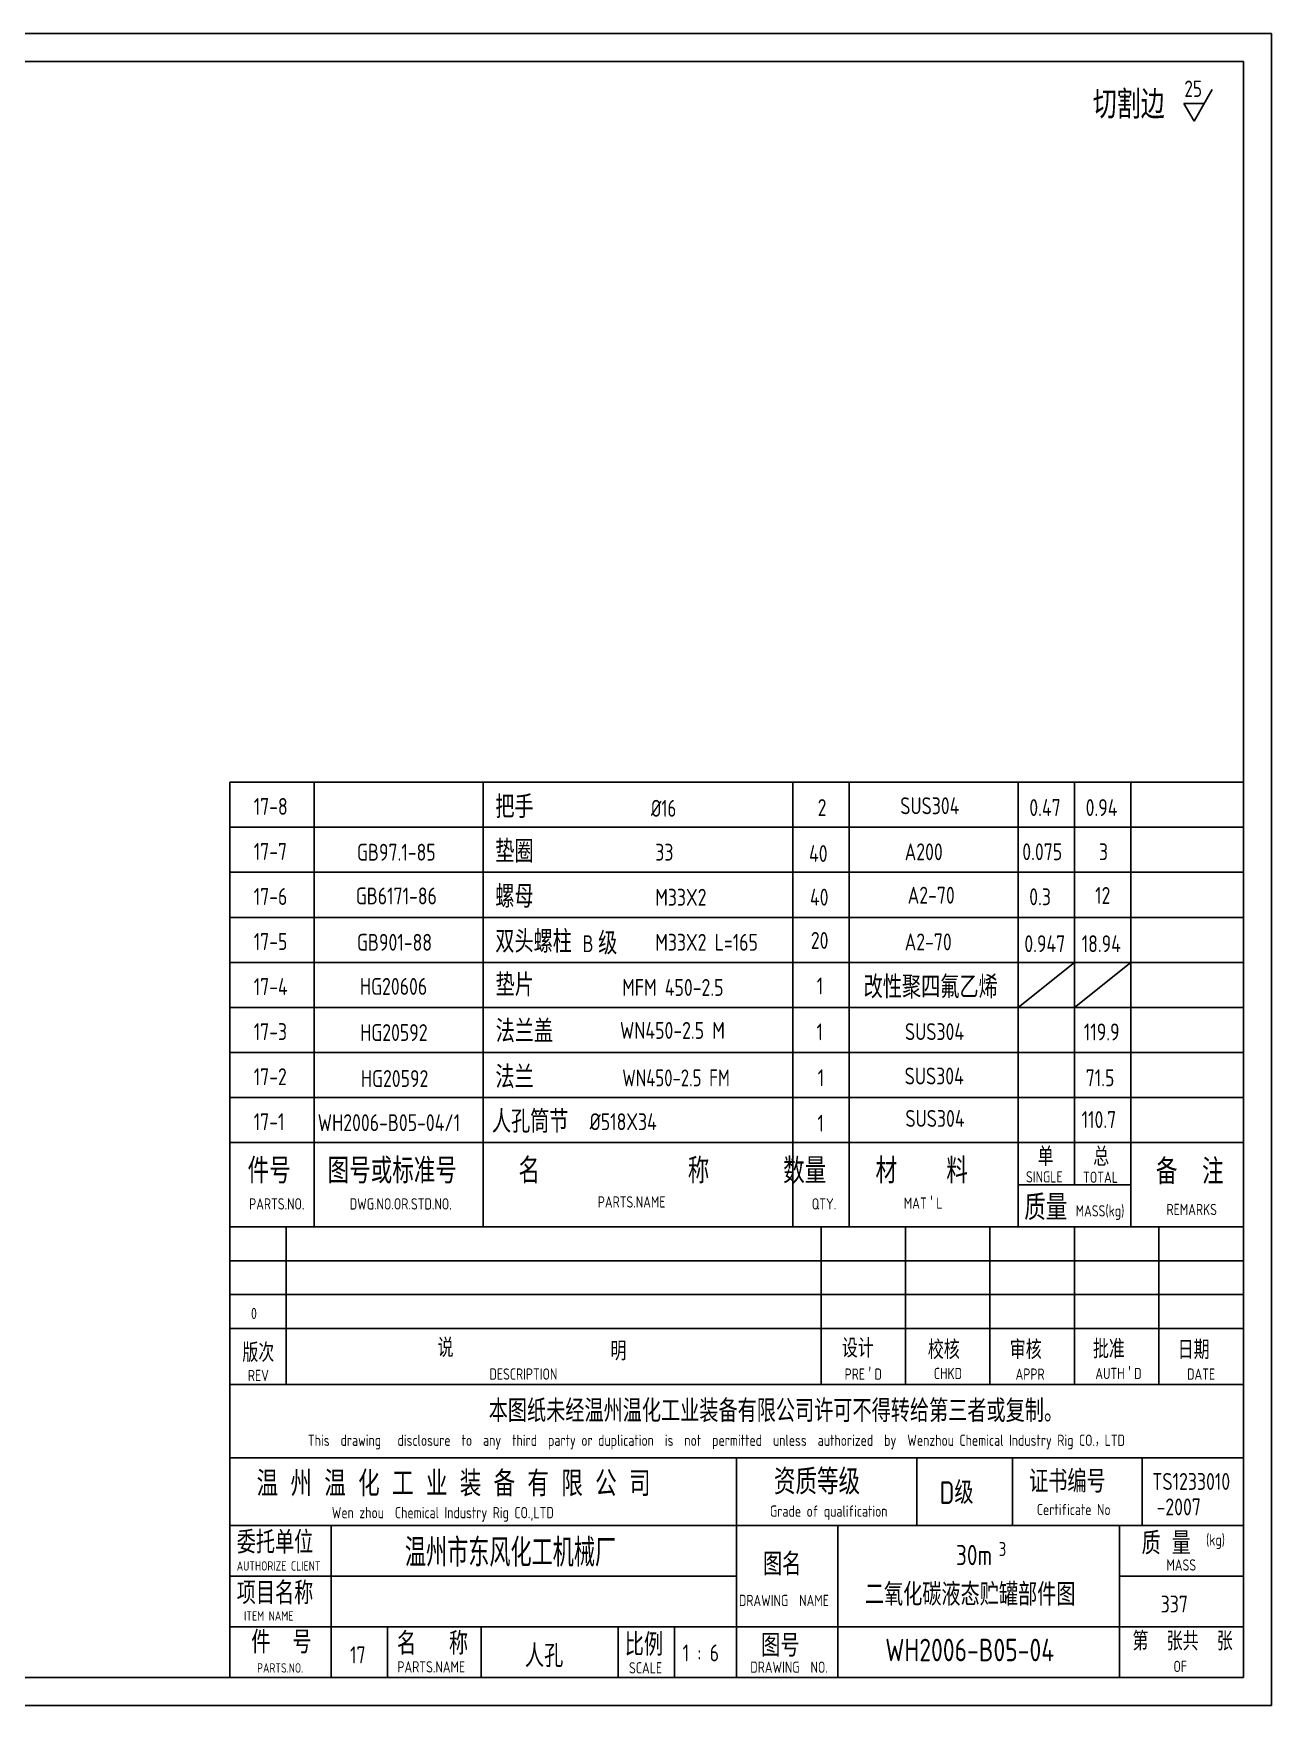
# Model space of a CAD drawing. Extents: x 10474 to 45536, y -10608 to 12499.
# Drawn here: x 42327 to 43646, y 3968 to 5750 of the extents above; entities that cross this region are included whole.
import ezdxf

# ---------------------------------------------------------------- set-up
doc = ezdxf.new("R2010")
doc.units = 0
doc.header["$LTSCALE"] = 15
doc.header["$MEASUREMENT"] = 0
doc.layers.get('0').update_dxf_attribs({"linetype": 'CONTINUOUS'})
for name, color, linetype in [('DEVICE', 3, 'CONTINUOUS'), ('尺寸线', 7, 'CONTINUOUS'), ('文字', 7, 'CONTINUOUS')]:
    doc.layers.add(name, color=color, linetype=linetype)
doc.styles.add('HZ', font='isocp.shx', dxfattribs={"width": 0.85, "bigfont": 'hztxt.shx'})

msp = doc.modelspace()

# ---------------------------------------------------------------- linework, layer by layer
for p, q in [((41126.2, 5750.3), (43646.2, 5750.3)), ((43646.2, 3968.3), (43646.2, 5750.3)), ((43563.6, 5656.8), (43583.1, 5690.6)), ((43563.6, 5656.8), (43552.9, 5675.5)), ((43552.9, 5675.5), (43574.4, 5675.5)), ((43376.2, 4712.3), (43436.2, 4760.3)), ((43436.2, 4712.3), (43496.2, 4760.3)), ((41126.2, 3968.3), (43646.2, 3968.3))]:
    msp.add_line(p, q)
at = {"layer": 'DEVICE'}
for p, q in [((41276.1, 5720.3), (43616.2, 5720.3)), ((43616.2, 3998.3), (43616.2, 5720.3)), ((42536.2, 4478.3), (42536.2, 4952.3)), ((42536.2, 4952.3), (43616.2, 4952.3)), ((42536.2, 4478.3), (43616.2, 4478.3)), ((42536.2, 3998.3), (42536.2, 4478.3)), ((42536.2, 4310.3), (43616.2, 4310.3)), ((41276.1, 3998.3), (43616.2, 3998.3))]:
    msp.add_line(p, q, dxfattribs=at)
at = {"layer": '尺寸线'}
for p, q in [((42626.2, 4478.3), (42626.2, 4952.3)), ((42806.2, 4478.3), (42806.2, 4952.3)), ((43136.2, 4478.3), (43136.2, 4952.3)), ((43196.2, 4478.3), (43196.2, 4952.3)), ((43376.2, 4478.3), (43376.2, 4952.3)), ((43436.2, 4523.3), (43436.2, 4952.3)), ((43496.2, 4478.3), (43496.2, 4952.3)), ((42536.2, 4904.3), (43616.2, 4904.3)), ((42536.2, 4856.3), (43616.2, 4856.3)), ((42536.2, 4808.3), (43616.2, 4808.3)), ((42536.2, 4760.3), (43616.2, 4760.3)), ((42536.2, 4712.3), (43616.2, 4712.3)), ((42536.2, 4664.3), (43616.2, 4664.3)), ((42536.2, 4616.3), (43616.2, 4616.3)), ((42536.2, 4568.3), (43616.2, 4568.3)), ((43376.2, 4523.3), (43496.2, 4523.3)), ((42596.2, 4310.3), (42596.2, 4478.3)), ((43166.2, 4310.3), (43166.2, 4478.3)), ((43256.2, 4310.3), (43256.2, 4478.3)), ((43346.2, 4310.3), (43346.2, 4478.3)), ((43436.2, 4310.3), (43436.2, 4478.3)), ((43526.2, 4310.3), (43526.2, 4478.3)), ((42536.2, 4442.3), (43616.2, 4442.3)), ((42536.2, 4406.3), (43616.2, 4406.3)), ((42536.2, 4370.3), (43616.2, 4370.3)), ((42536.2, 4232.3), (43616.2, 4232.3)), ((43268.2, 4160.3), (43268.2, 4232.3)), ((43370.2, 4160.3), (43370.2, 4232.3)), ((43508.2, 4160.3), (43508.2, 4232.3)), ((42536.2, 4160.3), (43616.2, 4160.3)), ((42644.2, 3998.3), (42644.2, 4160.3)), ((43184.2, 3998.3), (43184.2, 4160.3)), ((43484.2, 3998.3), (43484.2, 4160.3)), ((42536.2, 4106.3), (43076.2, 4106.3)), ((43484.2, 4106.3), (43616.2, 4106.3)), ((42536.2, 4052.3), (43616.2, 4052.3)), ((42704.2, 3998.3), (42704.2, 4052.3)), ((42804.2, 3998.3), (42804.2, 4052.3)), ((42950.1, 3998.3), (42950.1, 4052.3)), ((43010.1, 3998.3), (43010.1, 4052.3))]:
    msp.add_line(p, q, dxfattribs=at)
at = {"layer": '文字', "linetype": 'ByBlock', "ltscale": 5}
msp.add_line((43076.2, 3998.3), (43076.2, 4232.3), dxfattribs=at)

# ---------------------------------------------------------------- texts
at = {"style": 'HZ'}
for s, height, width, p in [('切割边', 30, 0.85, (43455.8, 5659.5)), ('25', 17.5, 0.85, (43553.3, 5682.6)), ('把手', 24, 0.85, (42819.2, 4914.1)), ('SUS304', 18, 0.85, (43250.6, 4918.2)), ('17-8', 18, 0.85, (42561.7, 4917.5)), ('%%C16', 18, 0.8, (42984.9, 4915.5)), ('2', 18, 0.85, (43162.6, 4916.3)), ('0.47', 18, 0.85, (43388.1, 4916.3)), ('0.94', 18, 0.85, (43448.1, 4916.3)), ('17-7', 18, 0.85, (42561.7, 4869.5)), ('GB97.1-85', 18, 0.85, (42671.8, 4868.7)), ('垫圈', 24, 0.85, (42819.1, 4866.6)), ('33', 18, 0.85, (42989.6, 4868.7)), ('40', 18, 0.85, (43153.4, 4867.3)), ('A200', 18, 0.85, (43255.3, 4869.1)), ('0.075', 18, 0.85, (43380.6, 4869.2)), ('3', 18, 0.85, (43462.3, 4869.2)), ('17-6', 18, 0.85, (42561.7, 4821.5)), ('GB6171-86', 18, 0.85, (42670.5, 4822.1)), ('螺母', 24, 0.85, (42819.1, 4818.6)), ('M33X2', 18, 0.85, (42989.6, 4820.7)), ('40', 18, 0.85, (43154.4, 4820.8)), ('A2-70', 18, 0.85, (43258.5, 4822.9)), ('0.3', 18, 0.85, (43388, 4821.2)), ('12', 18, 0.85, (43458.2, 4822.6)), ('双头螺柱', 24, 0.85, (42819.1, 4770.6)), ('级', 24, 0.85, (42928.7, 4768.8)), ('17-5', 18, 0.85, (42561.7, 4773.5)), ('GB901-88', 18, 0.85, (42671.8, 4772.7)), ('B', 18, 0.85, (42912.1, 4771.2)), ('M33X2 L=165', 18, 0.85, (42989.6, 4772.7)), ('20', 18, 0.85, (43155.3, 4774.7)), ('A2-70', 18, 0.85, (43255.3, 4773.1)), ('0.947', 18, 0.85, (43382.8, 4771.2)), ('18.94', 18, 0.85, (43443.9, 4771.2)), ('17-4', 18, 0.85, (42561.7, 4725.5)), ('HG20606', 18, 0.85, (42674.9, 4725.7)), ('垫片', 24, 0.85, (42819.4, 4724.3)), ('MFM 450-2.5', 18, 0.85, (42954.3, 4724.6)), ('1', 18, 0.85, (43161.6, 4726.2)), ('改性聚四氟乙烯', 24, 0.85, (43211.6, 4722.1)), ('17-3', 18, 0.85, (42561.7, 4677.5)), ('HG20592', 18, 0.85, (42675.1, 4676.5)), ('法兰盖', 24, 0.85, (42819.5, 4675)), ('WN450-2.5 M', 18, 0.85, (42951.9, 4678.8)), ('1', 18, 0.85, (43161.4, 4677.2)), ('SUS304', 18, 0.85, (43255.6, 4677.5)), ('119.9', 18, 0.85, (43446.2, 4677.2)), ('法兰', 24, 0.85, (42819.2, 4626.1)), ('17-2', 18, 0.85, (42561.7, 4629.5)), ('HG20592', 18, 0.85, (42675.9, 4627.5)), ('WN450-2.5 FM', 18, 0.8, (42954.4, 4628.2)), ('1', 18, 0.85, (43162.6, 4628.3)), ('SUS304', 18, 0.85, (43255.3, 4630.2)), ('71.5', 18, 0.85, (43448.2, 4628.3)), ('17-1', 18, 0.85, (42561.7, 4581.5)), ('WH2006-B05-04/1', 18, 0.85, (42629.9, 4580.5)), ('人孔筒节', 24, 0.85, (42815.5, 4578.7)), ('  %%C518X34', 18, 0.85, (42902.1, 4581.5)), ('1', 18, 0.85, (43162.4, 4579.9)), ('SUS304', 18, 0.85, (43256.1, 4585)), ('110.7', 18, 0.85, (43443.8, 4583.8)), ('TS1233010', 18, 0.85, (43519.1, 4198.1)), ('-2007', 18, 0.85, (43523.7, 4171)), ('30m', 21.6, 0.85, (43310, 4117.9)), ('3', 15, 0.85, (43355.5, 4127.6)), ('二氧化碳液态贮罐部件图', 24, 0.85, (43212.9, 4074.7)), ('337', 18, 0.85, (43528.1, 4067.5)), ('17', 18, 0.85, (42664.4, 4013.3)), ('人孔', 24, 0.85, (42850.7, 4009.2)), ('1 : 6', 18, 0.85, (43018.7, 4015.4)), ('WH2006-B05-04', 24, 0.85, (43234.6, 4015.5))]:
    msp.add_text(s, height=height, dxfattribs=dict(at, width=width)).set_placement(p)
at = {"layer": '尺寸线', "style": 'HZ', "width": 0.75}
msp.add_text('温州市东风化工机械厂', height=30, dxfattribs=at).set_placement((42722.8, 4116.3))
at = {"layer": '文字', "linetype": 'ByBlock', "style": 'HZ', "width": 0.85}
for s, height, p in [('单', 20, (43397, 4543.4)), ('总', 20, (43456.2, 4543.3)), ('SINGLE', 12, (43384.6, 4525.7)), ('TOTAL', 12, (43445.4, 4525.3)), ('PARTS.NO.', 12, (42556.8, 4496.9)), ('DWG.NO.OR.STD.NO.', 12, (42664, 4496.9)), ('PARTS.NAME', 12, (42928.3, 4499)), ('QTY.', 12, (43156.3, 4496.9)), ('MAT＇L', 12, (43254.4, 4497.7)), ('MASS(kg)', 12, (43437.5, 4489.5)), ('REMARKS', 12, (43534.3, 4491)), ('0', 12, (42558.8, 4380.2)), ('版次', 20, (42549.6, 4334.5)), ('说', 20, (42757.6, 4339.6)), ('明', 20, (42941.9, 4336.2)), ('设计', 20, (43188.4, 4339.2)), ('校核', 20, (43280, 4337.5)), ('审核', 20, (43367.3, 4337.5)), ('批准', 20, (43455.9, 4338.2)), ('日期', 20, (43546.2, 4337.5)), ('REV', 12, (42555.5, 4314.1)), ('DESCRIPTION', 12, (42812.9, 4315.6)), ('PRE＇D', 12, (43191.3, 4315.5)), ('CHKD', 12, (43286.4, 4316.2)), ('APPR', 12, (43373.4, 4315.5)), ('AUTH＇D', 12, (43458.4, 4316.2)), ('DATE', 12, (43556.2, 4315.5)), ('This  drawing   disclosure  to  any  third  party or duplication  is  not  permitted  unless  authorized  by  Wenzhou Chemical Industry Rig CO.，LTD', 12, (42619.4, 4245)), ('Wen zhou  Chemical Industry Rig CO.,LTD', 12, (42644.9, 4167.9)), ('Grade of qualification', 12, (43111.8, 4169.5)), ('Certificate No', 12, (43396.1, 4171.2)), ('(kg)', 12, (43576.4, 4138.8)), ('AUTHORIZE CLIENT', 10, (42543.6, 4112.1)), ('MASS', 12, (43534.2, 4112.1)), ('DRAWING  NAME', 12, (43078.7, 4074.3)), ('ITEM NAME', 10, (42551.4, 4058.8)), ('PARTS.NO.', 10, (42565.3, 4003.4)), ('PARTS.NAME', 12, (42714.8, 4003.5)), ('SCALE', 12, (42961.6, 4002.5)), ('DRAWING  NO.', 12, (43090.8, 4003.2)), ('OF', 12, (43541.7, 4004))]:
    msp.add_text(s, height=height, dxfattribs=at).set_placement(p)
at = {"layer": '文字', "linetype": 'ByBlock', "ltscale": 5, "style": 'HZ', "width": 0.85}
for s, height, p in [('件号   图号或标准号     名            称      数量    材    料', 27, (42555.2, 4524.7)), ('备  注', 27, (43523, 4523.9)), ('质量', 27, (43382.7, 4485.6)), ('本图纸未经温州温化工业装备有限公司许可不得转给第三者或复制。', 24, (42812.1, 4270.4)), ('温 州 温 化 工 业 装 备 有 限 公 司', 27, (42564.8, 4191.3)), ('资质等级', 27, (43116, 4193.3)), ('D级', 24, (43292.5, 4183.2)), ('证书编号', 24, (43387.9, 4195.2)), ('委托单位', 24, (42543.6, 4130.3)), ('质 量', 24, (43507.7, 4129.3)), ('图名', 24, (43104.3, 4107)), ('项目名称', 24, (42543.6, 4076.3)), ('件  号     ', 24, (42559.1, 4023.9)), (' 名   称  ', 24, (42702.7, 4022.5)), ('比例', 24, (42957.1, 4021.3)), ('图号', 24, (43102.4, 4020.4)), ('第  张共  张', 20, (43498, 4027))]:
    msp.add_text(s, height=height, dxfattribs=at).set_placement(p)

doc.saveas('drawing.dxf')
